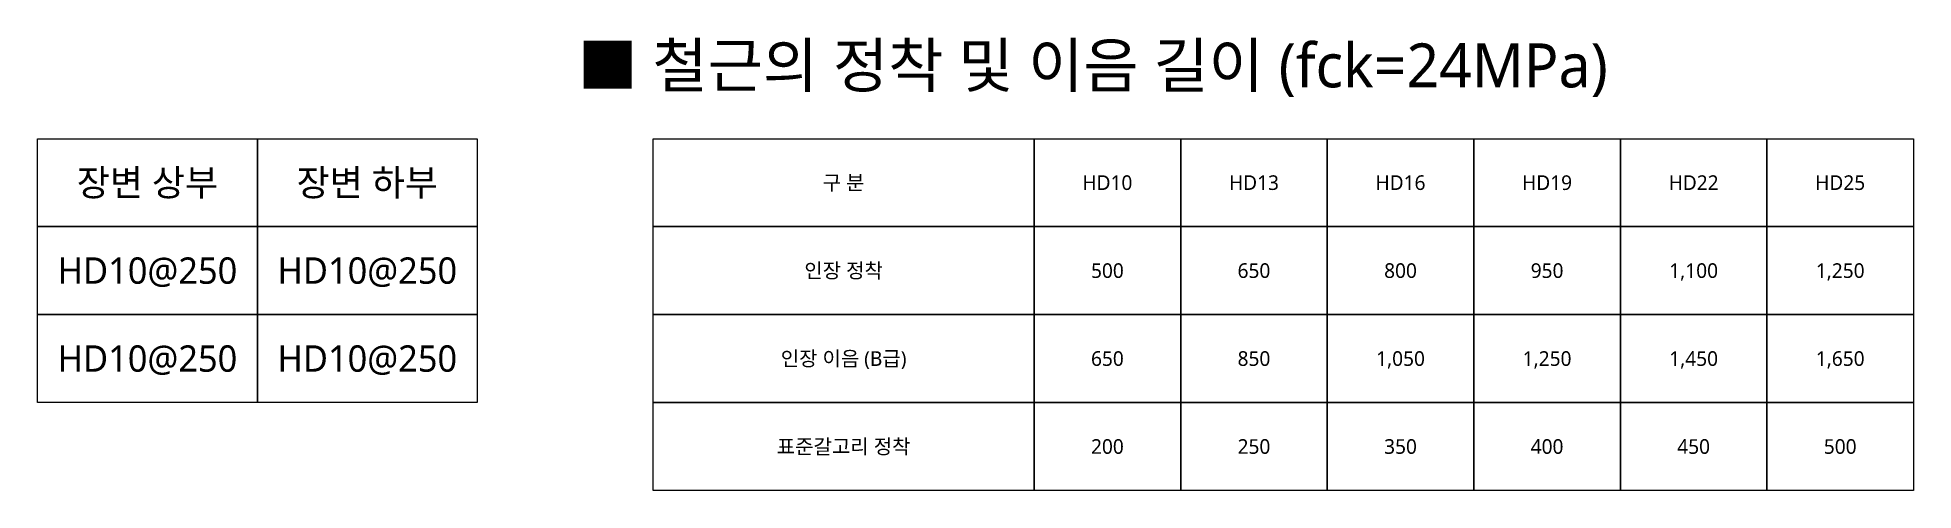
# Model space of a CAD drawing. Header units: millimetres. Extents: x -4200 to 8600, y -1800 to 1290.
import ezdxf
from ezdxf.enums import TextEntityAlignment as Align

# ---------------------------------------------------------------- set-up
doc = ezdxf.new("R2010")
doc.units = ezdxf.units.MM
doc.layers.add('S-TABLE', color=7, linetype='Continuous')
doc.layers.add('S-TEXT', color=2, linetype='Continuous')
doc.styles.add('KOR', font='malgun.ttf')

msp = doc.modelspace()

# ---------------------------------------------------------------- linework, layer by layer
at = {"layer": 'S-TABLE'}
for points in [[(-4200, 600), (-2700, 600), (-2700, 0), (-4200, 0)], [(-2700, 600), (-1200, 600), (-1200, 0), (-2700, 0)], [(0, 600), (2600, 600), (2600, 0), (0, 0)], [(2600, 600), (3600, 600), (3600, 0), (2600, 0)], [(3600, 600), (4600, 600), (4600, 0), (3600, 0)], [(4600, 600), (5600, 600), (5600, 0), (4600, 0)], [(5600, 600), (6600, 600), (6600, 0), (5600, 0)], [(6600, 600), (7600, 600), (7600, 0), (6600, 0)], [(7600, 600), (8600, 600), (8600, 0), (7600, 0)], [(-4200, 0), (-2700, 0), (-2700, -600), (-4200, -600)], [(-2700, 0), (-1200, 0), (-1200, -600), (-2700, -600)], [(0, 0), (2600, 0), (2600, -600), (0, -600)], [(2600, 0), (3600, 0), (3600, -600), (2600, -600)], [(3600, 0), (4600, 0), (4600, -600), (3600, -600)], [(4600, 0), (5600, 0), (5600, -600), (4600, -600)], [(5600, 0), (6600, 0), (6600, -600), (5600, -600)], [(6600, 0), (7600, 0), (7600, -600), (6600, -600)], [(7600, 0), (8600, 0), (8600, -600), (7600, -600)], [(-4200, -600), (-2700, -600), (-2700, -1200), (-4200, -1200)], [(-2700, -600), (-1200, -600), (-1200, -1200), (-2700, -1200)], [(0, -600), (2600, -600), (2600, -1200), (0, -1200)], [(2600, -600), (3600, -600), (3600, -1200), (2600, -1200)], [(3600, -600), (4600, -600), (4600, -1200), (3600, -1200)], [(4600, -600), (5600, -600), (5600, -1200), (4600, -1200)], [(5600, -600), (6600, -600), (6600, -1200), (5600, -1200)], [(6600, -600), (7600, -600), (7600, -1200), (6600, -1200)], [(7600, -600), (8600, -600), (8600, -1200), (7600, -1200)], [(0, -1200), (2600, -1200), (2600, -1800), (0, -1800)], [(2600, -1200), (3600, -1200), (3600, -1800), (2600, -1800)], [(3600, -1200), (4600, -1200), (4600, -1800), (3600, -1800)], [(4600, -1200), (5600, -1200), (5600, -1800), (4600, -1800)], [(5600, -1200), (6600, -1200), (6600, -1800), (5600, -1800)], [(6600, -1200), (7600, -1200), (7600, -1800), (6600, -1800)], [(7600, -1200), (8600, -1200), (8600, -1800), (7600, -1800)]]:
    msp.add_lwpolyline(points, close=True, dxfattribs=at)

# ---------------------------------------------------------------- texts
at = {"layer": 'S-TEXT', "style": 'KOR'}
for s, height, p in [('■ 철근의 정착 및 이음 길이 (fck=24MPa)', 300, (3000, 1100)), ('장변 상부', 180, (-3450, 300)), ('장변 하부', 180, (-1950, 300)), ('구 분', 100, (1300, 300)), ('HD10', 100, (3100, 300)), ('HD13', 100, (4100, 300)), ('HD16', 100, (5100, 300)), ('HD19', 100, (6100, 300)), ('HD22', 100, (7100, 300)), ('HD25', 100, (8100, 300)), ('HD10@250', 180, (-3450, -300)), ('HD10@250', 180, (-1950, -300)), ('인장 정착', 100, (1300, -300)), ('500', 100, (3100, -300)), ('650', 100, (4100, -300)), ('800', 100, (5100, -300)), ('950', 100, (6100, -300)), ('1,100', 100, (7100, -300)), ('1,250', 100, (8100, -300)), ('HD10@250', 180, (-3450, -900)), ('HD10@250', 180, (-1950, -900)), ('인장 이음 (B급)', 100, (1300, -900)), ('650', 100, (3100, -900)), ('850', 100, (4100, -900)), ('1,050', 100, (5100, -900)), ('1,250', 100, (6100, -900)), ('1,450', 100, (7100, -900)), ('1,650', 100, (8100, -900)), ('표준갈고리 정착', 100, (1300, -1500)), ('200', 100, (3100, -1500)), ('250', 100, (4100, -1500)), ('350', 100, (5100, -1500)), ('400', 100, (6100, -1500)), ('450', 100, (7100, -1500)), ('500', 100, (8100, -1500))]:
    msp.add_text(s, height=height, dxfattribs=at).set_placement(p, align=Align.MIDDLE_CENTER)

doc.saveas('drawing.dxf')
